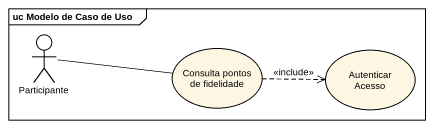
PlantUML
@startuml
mainframe uc Modelo de Caso de Uso
actor Participante
usecase "Consulta pontos de fidelidade" as Consulta_pontos_de
usecase "Autenticar Acesso" as Autenticar_Acesso
Participante -right- Consulta_pontos_de
Consulta_pontos_de .right.> Autenticar_Acesso : <<include>>
@enduml
